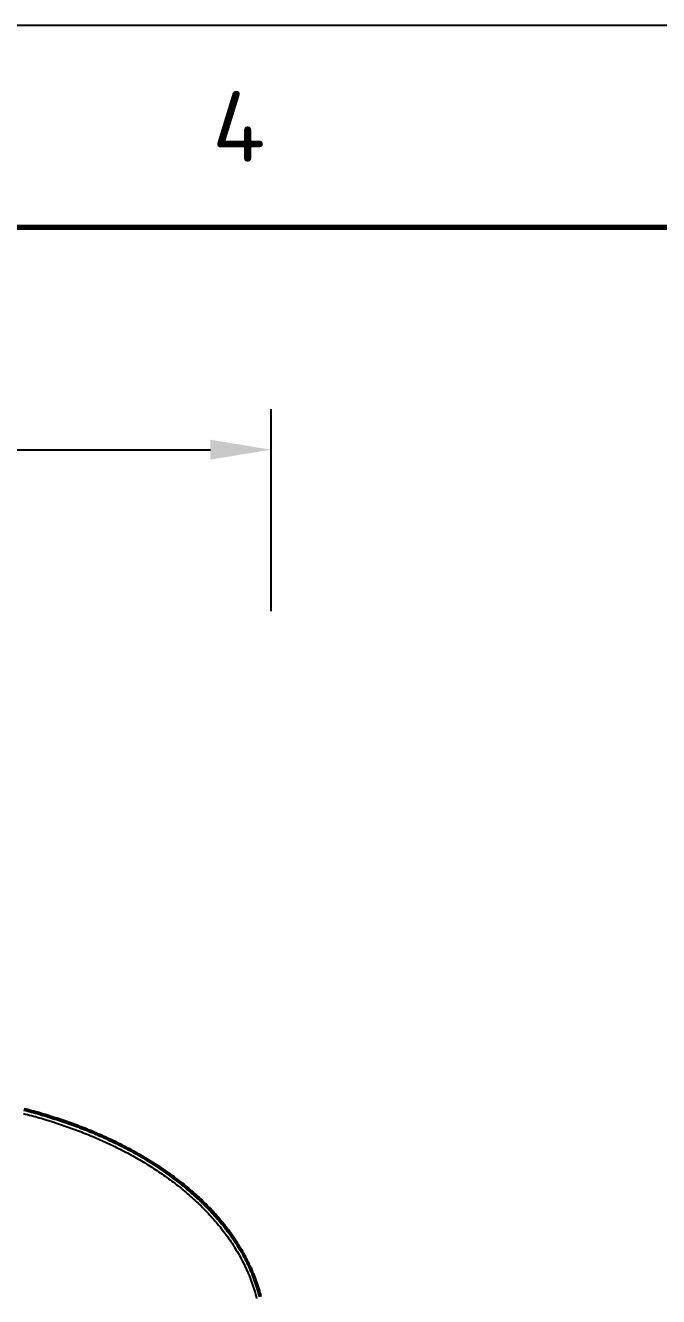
# Model space of a CAD drawing. Header units: millimetres. Extents: x 0 to 420, y 0 to 297.
# Drawn here: x 174.4 to 205.8, y 234.1 to 297 of the extents above; entities that cross this region are included whole.
import ezdxf
from ezdxf.enums import TextEntityAlignment as Align

# ---------------------------------------------------------------- set-up
doc = ezdxf.new("R2010")
doc.units = ezdxf.units.MM
doc.linetypes.add('ISO02-TRAZOS', pattern=[3.75, 3, -0.75])
for name, color, linetype, lineweight in [('01-VISIBLE', 7, 'CONTINUOUS', 50), ('02-OCULTA', 4, 'ISO02-TRAZOS', 25), ('04-COTA', 3, 'CONTINUOUS', 25), ('06-TEXTO', 7, 'CONTINUOUS', 25), ('07-RECUADRO', 7, 'CONTINUOUS', 70), ('08-FINA', 5, 'CONTINUOUS', 25)]:
    doc.layers.add(name, color=color, linetype=linetype, lineweight=lineweight)
doc.styles.add('ISO3098', font='isocpeur.ttf')
doc.dimstyles.new('FLAMA-ISO', dxfattribs={"dimtxt": 3.5, "dimasz": 3, "dimexe": 2, "dimexo": 1, "dimgap": 1, "dimtad": 1, "dimdec": 1, "dimtxsty": 'ISO3098', "dimcen": 2.5, "dimclrd": 3, "dimclre": 3, "dimclrt": 3, "dimazin": 3, "dimtfac": 1, "dimtmove": 0, "dimatfit": 3, "dimlwd": 25, "dimlwe": 25})

msp = doc.modelspace()

# ---------------------------------------------------------------- linework, layer by layer
at = {"layer": '01-VISIBLE'}
msp.add_lwpolyline([(186.068, 234.062), (186.043, 234.159), (186.017, 234.256), (185.99, 234.353), (185.962, 234.449), (185.932, 234.545), (185.901, 234.641), (185.869, 234.736), (185.836, 234.831), (185.802, 234.925), (185.767, 235.019), (185.73, 235.113), (185.693, 235.206), (185.654, 235.299), (185.615, 235.391), (185.574, 235.483), (185.532, 235.574), (185.49, 235.665), (185.446, 235.755), (185.401, 235.845), (185.355, 235.934), (185.309, 236.023), (185.261, 236.112), (185.212, 236.199), (185.163, 236.287), (185.113, 236.374), (185.061, 236.46), (185.009, 236.546), (184.956, 236.631), (184.902, 236.716), (184.847, 236.8), (184.792, 236.883), (184.735, 236.966), (184.678, 237.049), (184.62, 237.131), (184.562, 237.212), (184.502, 237.293), (184.442, 237.374), (184.381, 237.453), (184.319, 237.533), (184.257, 237.611), (184.194, 237.69), (184.13, 237.767), (184.066, 237.844), (184.001, 237.921), (183.935, 237.996), (183.869, 238.072), (183.802, 238.147), (183.734, 238.221), (183.666, 238.294), (183.597, 238.368), (183.528, 238.44), (183.458, 238.512), (183.387, 238.584), (183.316, 238.654), (183.245, 238.725), (183.172, 238.795), (183.1, 238.864), (183.027, 238.933), (182.953, 239.001), (182.879, 239.068), (182.804, 239.136), (182.729, 239.202), (182.653, 239.268), (182.577, 239.334), (182.501, 239.399), (182.424, 239.463), (182.346, 239.527), (182.268, 239.59), (182.19, 239.653), (182.111, 239.715), (182.032, 239.777), (181.953, 239.838), (181.873, 239.899), (181.792, 239.959), (181.712, 240.019), (181.631, 240.078), (181.549, 240.137), (181.467, 240.195), (181.385, 240.253), (181.303, 240.31), (181.22, 240.367), (181.137, 240.423), (181.053, 240.479), (180.969, 240.534), (180.885, 240.589), (180.801, 240.643), (180.716, 240.697), (180.631, 240.75), (180.545, 240.803), (180.46, 240.855), (180.374, 240.907), (180.287, 240.958), (180.201, 241.009), (180.114, 241.059), (180.027, 241.109), (179.94, 241.159), (179.852, 241.208), (179.764, 241.256), (179.676, 241.305), (179.588, 241.352), (179.499, 241.399), (179.41, 241.446), (179.321, 241.492), (179.232, 241.538), (179.142, 241.583), (179.052, 241.628), (178.962, 241.673), (178.872, 241.717), (178.782, 241.761), (178.691, 241.804), (178.6, 241.846), (178.509, 241.889), (178.418, 241.931), (178.326, 241.972), (178.235, 242.013), (178.143, 242.054), (178.051, 242.094), (177.959, 242.134), (177.867, 242.173), (177.774, 242.212), (177.681, 242.251), (177.588, 242.289), (177.495, 242.326), (177.402, 242.364), (177.309, 242.4), (177.215, 242.437), (177.121, 242.472), (177.027, 242.508), (176.933, 242.543), (176.839, 242.577), (176.745, 242.612), (176.65, 242.645), (176.555, 242.679), (176.46, 242.712), (176.365, 242.744), (176.27, 242.776), (176.175, 242.808), (176.08, 242.84), (175.984, 242.871), (175.889, 242.902), (175.793, 242.932), (175.698, 242.963), (175.602, 242.993), (175.506, 243.023), (175.41, 243.052), (175.314, 243.081), (175.218, 243.11), (175.122, 243.139), (175.025, 243.167), (174.929, 243.195), (174.832, 243.222), (174.735, 243.248), (174.638, 243.274), (174.541, 243.299), (174.444, 243.324), (174.346, 243.348)], dxfattribs=at)
at = {"layer": '02-OCULTA'}
msp.add_lwpolyline([(174.343, 243.14), (174.44, 243.115), (174.537, 243.09), (174.634, 243.065), (174.731, 243.039), (174.828, 243.012), (174.924, 242.986), (175.021, 242.959), (175.117, 242.931), (175.213, 242.903), (175.31, 242.875), (175.406, 242.846), (175.501, 242.818), (175.597, 242.788), (175.693, 242.758), (175.789, 242.728), (175.884, 242.698), (175.979, 242.667), (176.074, 242.635), (176.169, 242.604), (176.264, 242.572), (176.359, 242.539), (176.454, 242.506), (176.548, 242.473), (176.643, 242.439), (176.737, 242.405), (176.831, 242.371), (176.925, 242.336), (177.019, 242.301), (177.112, 242.265), (177.206, 242.229), (177.299, 242.192), (177.392, 242.155), (177.485, 242.118), (177.578, 242.08), (177.671, 242.042), (177.763, 242.003), (177.855, 241.964), (177.947, 241.925), (178.039, 241.885), (178.131, 241.845), (178.223, 241.804), (178.314, 241.763), (178.405, 241.721), (178.496, 241.679), (178.587, 241.637), (178.677, 241.594), (178.768, 241.55), (178.858, 241.506), (178.948, 241.462), (179.037, 241.417), (179.127, 241.372), (179.216, 241.327), (179.305, 241.281), (179.394, 241.234), (179.482, 241.187), (179.57, 241.14), (179.659, 241.092), (179.746, 241.043), (179.834, 240.995), (179.921, 240.945), (180.008, 240.895), (180.095, 240.845), (180.181, 240.795), (180.267, 240.743), (180.353, 240.692), (180.439, 240.639), (180.524, 240.587), (180.609, 240.534), (180.693, 240.48), (180.778, 240.426), (180.862, 240.371), (180.945, 240.316), (181.029, 240.261), (181.112, 240.204), (181.194, 240.148), (181.277, 240.091), (181.359, 240.033), (181.44, 239.975), (181.522, 239.916), (181.602, 239.857), (181.683, 239.797), (181.763, 239.737), (181.843, 239.677), (181.922, 239.615), (182.001, 239.554), (182.079, 239.491), (182.158, 239.429), (182.235, 239.365), (182.312, 239.301), (182.389, 239.237), (182.466, 239.172), (182.541, 239.107), (182.617, 239.041), (182.692, 238.974), (182.766, 238.907), (182.84, 238.84), (182.914, 238.772), (182.987, 238.703), (183.059, 238.633), (183.131, 238.564), (183.202, 238.493), (183.273, 238.422), (183.343, 238.351), (183.412, 238.278), (183.481, 238.206), (183.55, 238.133), (183.618, 238.059), (183.685, 237.984), (183.751, 237.91), (183.817, 237.834), (183.882, 237.758), (183.947, 237.681), (184.011, 237.604), (184.074, 237.527), (184.137, 237.448), (184.199, 237.369), (184.26, 237.29), (184.32, 237.21), (184.38, 237.13), (184.439, 237.048), (184.497, 236.967), (184.554, 236.885), (184.61, 236.802), (184.666, 236.719), (184.721, 236.635), (184.775, 236.55), (184.828, 236.465), (184.88, 236.38), (184.931, 236.294), (184.982, 236.207), (185.031, 236.12), (185.079, 236.032), (185.127, 235.944), (185.173, 235.855), (185.219, 235.766), (185.263, 235.676), (185.307, 235.586), (185.35, 235.495), (185.391, 235.404), (185.432, 235.313), (185.472, 235.221), (185.511, 235.128), (185.549, 235.036), (185.586, 234.942), (185.621, 234.849), (185.656, 234.755), (185.689, 234.66), (185.72, 234.565), (185.75, 234.469), (185.779, 234.373), (185.806, 234.277), (185.831, 234.18), (185.855, 234.083), (185.879, 233.985)], dxfattribs=at)
at = {"layer": '07-RECUADRO'}
msp.add_lwpolyline([(20, 10), (410, 10), (410, 287), (20, 287)], close=True, dxfattribs=at)
at = {"layer": '08-FINA'}
msp.add_lwpolyline([(0, 0), (420, 0), (420, 297), (0, 297)], close=True, dxfattribs=at)

# ---------------------------------------------------------------- texts
at = {"layer": '06-TEXTO', "style": 'ISO3098'}
msp.add_text('4', height=3.5, dxfattribs=at).set_placement((185, 292), align=Align.MIDDLE_CENTER)

# ---------------------------------------------------------------- dimensions: what is measured, and where the dimension line sits
at = {"layer": '04-COTA'}
msp.add_linear_dim(base=(147.999, 276), p1=(147.999, 267), p2=(186.599, 267), dimstyle='FLAMA-ISO', override={"dimlfac": 5}, dxfattribs=at).render()

doc.saveas('drawing.dxf')
